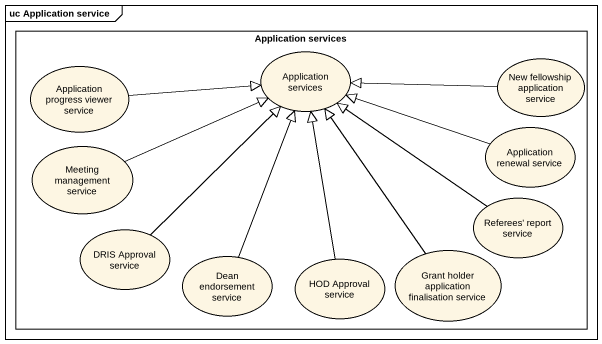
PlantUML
@startuml
mainframe uc Application service
rectangle "Application services" as Application_services {
  usecase "Application progress viewer service" as Application_progress_viewer
  usecase "Application services" as Application_services_2
  usecase "New fellowship application service" as New_fellowship_application
  usecase "Meeting management service" as Meeting_management_service
  usecase "Application renewal service" as Application_renewal_service
  usecase "Referees' report service" as Referees_report_service
  usecase "DRIS Approval service" as DRIS_Approval_service
  usecase "Dean endorsement service" as Dean_endorsement_service
  usecase "HOD Approval service" as HOD_Approval_service
  usecase "Grant holder application finalisation service" as Grant_holder_application
}
Application_progress_viewer -right-|> Application_services_2
New_fellowship_application -left-|> Application_services_2
Meeting_management_service -right-|> Application_services_2
Application_renewal_service -left-|> Application_services_2
Referees_report_service -up-|> Application_services_2
DRIS_Approval_service -up-|> Application_services_2
Dean_endorsement_service -up-|> Application_services_2
HOD_Approval_service -up-|> Application_services_2
Grant_holder_application -up-|> Application_services_2
@enduml
